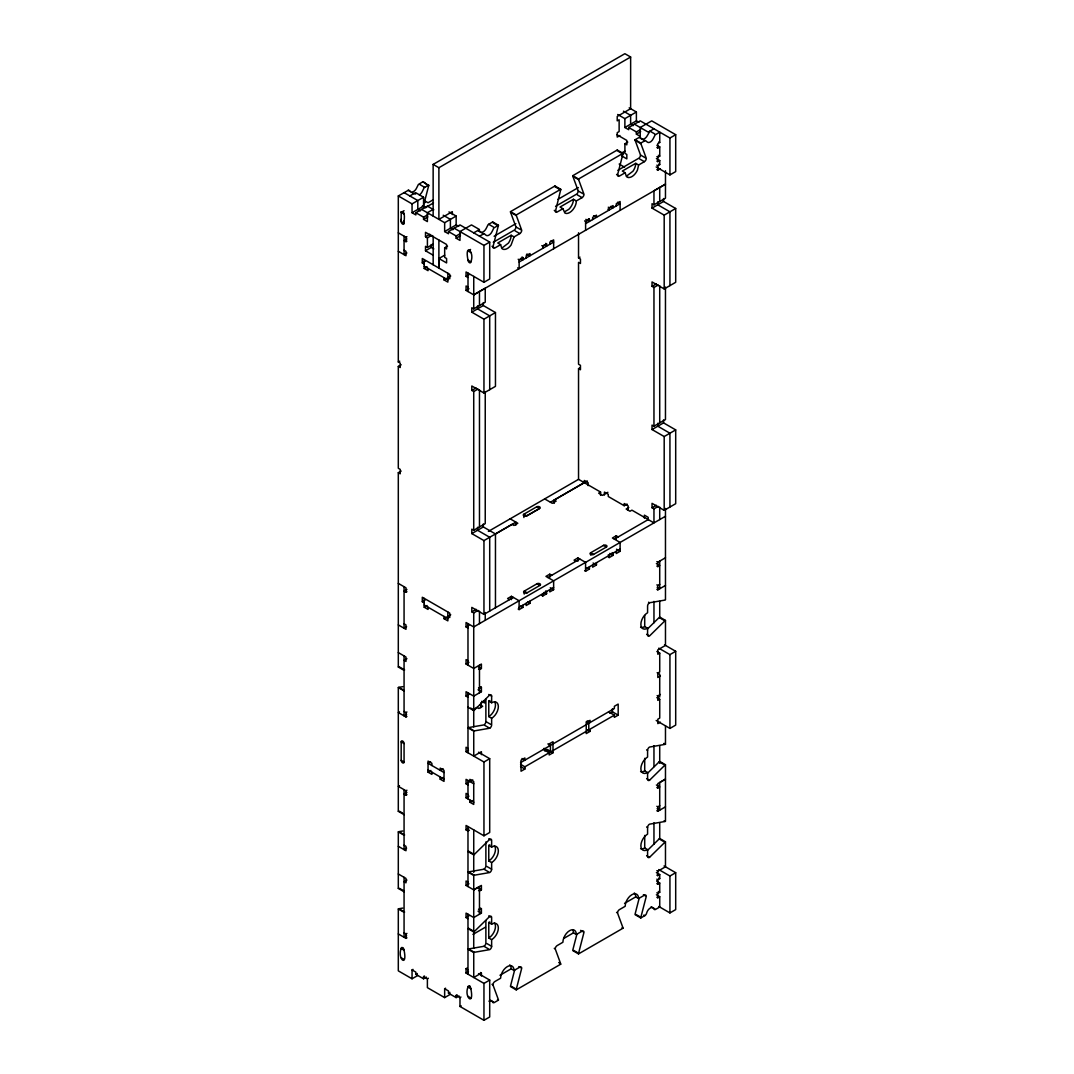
<?xml version="1.0" encoding="UTF-8"?>
<svg xmlns="http://www.w3.org/2000/svg" width="1074" height="1074" viewBox="0 0 1074 1074"><rect width="100%" height="100%" fill="white"/><g stroke="black" fill="none" stroke-linecap="round" stroke-linejoin="round"><path stroke-width="1.5" d="M410.456 191.588L408.67 190.071L398.306 195.951L398.306 362.005L400.226 363.106L400.226 367.536L398.306 366.422L398.306 468.277L400.226 469.378L400.226 473.809L398.306 472.708L398.306 667.021L404.066 670.337M433.144 216.062L433.144 164.403L624.88 53.7L630.639 57.016L630.626 108.689L617.214 116.435L617.214 120.852L619.134 119.751L619.134 131.565L617.214 132.666L617.214 137.096L619.899 135.539M428.674 185.695L422.995 181.694L428.674 185.695L423.263 206.638M492.604 222.613L492.684 221.929L498.443 225.258L492.966 246.872A2.712 1.571 -60 0 0 494.872 247.973L500.632 244.657L501.759 248.309A9.451 5.464 -60 0 0 503.612 249.383A9.532 5.504 -60 0 0 511.063 245.073L514.057 236.911L519.803 233.582A2.712 1.571 -60 0 0 521.722 230.266L516.326 215.565A2.712 1.557 -60 0 1 516.245 214.975L510.486 211.659L554.976 185.977L560.722 189.292A2.712 1.557 -60 0 1 560.641 189.977L555.379 211.645A2.712 1.571 -60 0 0 557.164 212.021L562.91 208.692L564.884 213.041A9.491 5.477 -60 0 0 574.375 207.564A9.491 5.477 -60 0 0 576.201 202.53L576.335 200.945L582.081 197.629A2.712 1.571 -60 0 0 584.001 194.3L578.604 179.613A2.712 1.557 -60 0 1 578.524 179.022L572.764 175.693L617.255 150.011L623.001 153.34A2.712 1.557 -60 0 1 622.92 154.012L617.523 174.955A2.712 1.571 -60 0 0 619.443 176.055L625.189 172.739L626.33 176.391A9.532 5.504 -60 0 0 628.156 177.465M640.802 143.057A2.712 1.557 -60 0 0 640.883 143.648L646.293 158.348A2.712 1.571 -60 0 1 644.373 161.664L638.614 164.993L637.486 169.947A9.451 5.464 -60 0 1 634.479 174.538A9.532 5.504 -60 0 1 631.901 176.606A9.451 5.464 -60 0 1 628.209 177.438M514.607 970.171L510.553 985.878A2.712 1.571 -60 0 0 510.472 986.55L516.232 989.879L560.709 964.197A2.712 1.571 -60 0 0 560.628 963.606L555.231 948.906L554.265 948.355M516.232 989.879A2.712 1.571 -60 0 1 516.312 989.194L521.709 968.265A2.712 1.571 -60 0 0 519.789 967.15L514.043 970.48L511.157 968.815A9.491 5.477 -60 0 0 509.747 964.868M576.886 934.219L572.831 949.913A2.712 1.571 -60 0 0 572.751 950.597L578.51 953.913L622.987 928.231A2.712 1.571 -60 0 0 622.907 927.641L617.51 912.954L616.557 912.39M578.51 953.913A2.712 1.571 -60 0 1 578.591 953.242L583.988 932.299A2.712 1.571 -60 0 0 582.068 931.198L576.322 934.514L573.449 932.85A9.491 5.477 -60 0 0 572.63 929.641M639.164 898.253L635.123 913.961A2.712 1.571 -60 0 0 635.043 914.632L640.789 917.961L644.843 915.625A2.712 1.571 -60 0 0 646.642 913.101A5.424 3.128 -60 0 1 650.253 908.067A5.424 3.128 -60 0 1 653.878 908.926A2.712 1.571 -60 0 0 655.677 909.356L659.731 907.02L659.731 896.696L656.375 894.763M640.789 917.961A2.712 1.571 -60 0 1 640.869 917.277L646.279 896.347A2.712 1.571 -60 0 0 644.36 895.233L638.6 898.562L635.727 896.897A9.491 5.477 -60 0 0 634.318 892.95M467.982 707.242L473.741 710.572A2.712 1.571 -60 0 0 474.292 710.156L489.717 695.012A2.712 1.571 -60 0 1 491.637 696.127L491.637 702.758A9.491 5.477 -60 0 1 498.349 706.638A9.491 5.477 -60 0 1 491.637 718.264L491.637 724.91A2.712 1.571 -60 0 1 489.717 728.226L474.292 730.897A2.712 1.571 -60 0 0 473.741 731.126L467.982 727.796A2.712 1.571 -60 0 1 468.533 727.581L483.971 724.91A2.712 1.571 -60 0 0 485.878 721.58L485.878 699.201M647.609 628.867L659.181 617.51A2.712 1.571 -60 0 1 659.731 617.107L665.477 620.423L665.477 645.407L657.812 649.837L657.812 654.254L659.731 653.153L659.731 671.975L657.812 673.076L657.812 677.506L660.362 676.029M665.477 620.423A2.712 1.571 -60 0 0 664.927 620.826L649.502 635.983A2.712 1.571 -60 0 1 647.582 634.868L647.582 628.223A9.491 5.477 -60 0 1 640.869 624.356A9.491 5.477 -60 0 1 647.582 612.73L647.582 606.085A2.712 1.571 -60 0 1 649.502 602.769L664.927 600.097A2.712 1.571 -60 0 0 665.477 599.869L665.464 508.458M647.609 773.186L659.181 761.828A2.712 1.571 -60 0 1 659.731 761.412L665.477 764.742L665.477 821.274A2.712 1.571 -60 0 1 664.927 821.489L649.502 824.174A2.712 1.571 -60 0 0 647.582 827.49L647.582 834.136A9.491 5.477 -60 0 0 640.869 845.748A9.491 5.477 -60 0 0 647.582 849.628L647.582 856.273A2.712 1.571 -60 0 0 649.502 857.374L664.927 842.231A2.712 1.571 -60 0 1 665.477 841.828L659.731 838.499A2.712 1.571 -60 0 0 659.181 838.915L647.609 850.272M646.629 778.637L649.502 780.288L664.927 765.144A2.712 1.571 -60 0 1 665.477 764.742M428.754 185.023L424.136 187.775L422.351 191.347A5.424 3.128 -60 0 1 419.276 194.904M492.684 221.929L488.079 224.694L486.294 228.265A5.424 3.128 -60 0 1 481.004 232.293M433.144 164.403L438.89 167.719L630.639 57.016M422.995 181.694L418.39 184.46L416.605 188.031A5.424 3.128 -60 0 1 412.389 192.045M409.812 195.951L415.571 192.622L423.559 197.24L423.559 206.101L412.054 212.733L412.054 203.885L398.306 195.951M412.054 203.885L423.559 197.24M404.066 210.705L401.193 212.37L404.066 214.035M433.171 199.804L428.056 202.758L425.183 201.093L425.317 202.53M412.054 212.733L415.88 214.948L415.88 212.733L427.385 206.101L433.775 209.792M433.493 202.946L425.183 207.738L422.31 206.074M433.144 209.417L427.385 212.733L427.385 221.593L423.559 219.378L423.559 217.163L415.88 212.733M423.559 217.163L427.868 214.679M423.559 219.378L427.868 216.894M406.939 241.153L405.985 241.704L405.985 237.273L406.939 236.723M406.939 238.938L404.066 240.603L405.985 241.704M444.649 222.707L456.155 216.062L456.155 224.922L444.649 231.554L444.649 222.707L421.639 209.417M624.88 118.65L636.385 112.005L636.385 120.865L624.88 127.497L624.88 118.65L617.684 114.488M438.917 268.111L438.917 258.512L446.596 262.942L446.596 258.512L444.676 257.411L444.676 247.812L446.596 248.913L446.596 244.483L425.505 232.306L425.505 236.736L429.815 234.253M425.505 236.736L427.412 237.851L431.735 235.354M406.898 252.981L404.066 254.619L404.066 236.173M444.649 231.554L448.476 233.77L448.476 231.554L459.981 224.922L489.704 242.08L489.704 278.972L483.958 282.301L466.062 271.964L466.062 276.394L467.969 277.495M624.88 127.497L628.72 129.712L628.72 127.497L640.225 120.865L669.934 138.022L675.694 134.693L675.694 171.598L669.934 174.914L656.174 166.967M433.171 255.196L425.505 250.766L425.505 246.335L427.412 247.436L433.171 244.12M425.505 250.766L431.251 247.436L433.815 248.913M448.476 231.554L456.155 235.985L460.464 233.501M628.72 127.497L636.385 131.927L640.695 129.444M456.155 235.985L456.155 238.2L460.464 235.703M636.385 131.927L636.385 134.143L640.695 131.646M444.676 247.812L447.549 246.147M621.712 155.931L626.827 158.885L626.827 154.455L624.907 153.354L624.907 143.755L627.78 142.09M473.728 232.843L479.474 229.527L471.486 224.922L459.981 231.554L459.981 240.415L456.155 238.2M645.326 157.797L640.534 155.032L635.137 140.332A2.712 1.557 -60 0 1 635.056 139.741L639.661 137.177L641.447 138.694A5.424 3.128 -60 0 0 647.595 135.136L649.945 131.149L654.737 133.914M653.985 128.813L648.213 132.115L634.466 124.181M444.018 277.696L444.018 279.911L447.858 282.113L447.858 277.696L449.778 278.797L449.778 274.367L422.297 258.498L422.297 262.929L425.17 261.277M438.917 258.512L444.676 255.196M622.034 152.79L624.907 151.139M479.501 236.186L484.119 233.622L485.904 235.139A5.424 3.128 -60 0 0 492.053 231.595L493.825 228.01L498.443 225.258M516.245 214.975L560.722 189.292M578.524 179.022L623.001 153.34M656.858 147.447L657.825 147.997L657.825 143.567L659.745 142.466L659.745 132.129L655.127 134.894L653.354 138.465A5.424 3.128 -60 0 1 647.192 142.01L645.42 140.493L640.802 143.057L635.056 139.741M428.043 268.46L428.043 270.675L424.203 268.46L427.09 266.808M470.56 249.463L468.009 250.94L470.882 252.605M494.094 236.226L515.882 223.647M558.01 199.321L578.336 187.574M454.235 228.238L483.958 245.396L489.704 242.08M493.275 242.254L514.057 230.266A2.712 1.571 -60 0 0 515.963 226.95L510.566 212.249A2.712 1.557 -60 0 1 510.486 211.659M555.567 206.302L576.335 194.3A2.712 1.571 -60 0 0 578.255 190.984L572.845 176.284A2.712 1.557 -60 0 1 572.764 175.693M617.845 170.336L638.614 158.348A2.712 1.571 -60 0 0 640.534 155.018M657.825 147.997L659.745 146.883L659.745 156.119L657.825 157.22L656.858 156.67M514.057 236.911L511.17 235.246L497.759 242.993L500.632 244.657M576.335 200.945L573.462 199.281L560.037 207.04L562.91 208.692M638.614 164.993L635.741 163.329L622.316 171.075L625.189 172.739M444.018 279.911L446.891 278.247M447.858 277.696L450.731 276.031M656.858 161.1L657.825 161.65L659.745 160.536L659.745 164.604L657.825 165.705L656.858 165.154M466.062 276.394L468.935 274.729M656.858 169.585L657.825 170.135L660.376 168.658M467.969 287.094L466.062 285.979L466.062 290.41L468.935 288.758M518.178 259.25L519.131 259.801L522.971 257.585L522.971 259.801L520.568 258.418M541.82 245.597L542.786 246.147L546.612 243.932L546.612 246.147L544.223 244.765M584.645 220.868L585.598 221.432L589.438 219.217L589.438 221.432L585.84 219.351M608.287 207.215L609.253 207.779L613.079 205.564L613.079 207.779L610.69 206.396M519.131 262.016L553.647 242.093L551.083 240.616M585.598 223.647L620.114 203.711L617.563 202.234M466.062 290.41L473.755 294.853L485.233 288.194L485.233 302.224L473.728 308.869L471.808 307.755L471.808 312.185L483.958 319.193L495.463 312.547L495.463 386.358L483.958 392.99L471.808 385.982L471.808 390.412L473.728 391.527L478.037 389.03M473.755 294.853L665.491 184.164L653.959 190.783L653.959 204.812L652.039 203.698L652.039 208.128L664.188 215.136L675.694 208.49L675.694 282.301L664.188 288.933L652.039 281.925L652.039 286.355L653.959 287.47L658.268 284.972M653.959 204.812L665.464 198.166L665.491 170.739M471.808 312.185L483.313 305.54L495.463 312.547M652.039 208.128L663.544 201.482L675.694 208.49M398.306 362.005L399.743 361.173M578.537 232.79L578.537 257.948L579.987 257.116M398.306 366.422L401.179 364.771M471.808 390.412L476.118 387.929M652.039 286.355L656.362 283.872M398.306 472.708L401.179 471.043M600.581 495.382L600.581 492.067L578.537 479.34L578.537 368.651L579.987 367.818M515.909 525.105L515.909 522.152L483.958 540.598L471.808 533.59L471.808 529.16L473.728 530.261L485.233 523.629L485.233 391.567M658.268 506.378L653.959 508.861L652.039 507.76L652.039 503.33L664.188 510.338L675.694 503.693L675.694 429.895L664.188 436.541L652.039 429.533L652.039 425.103L653.959 426.203L665.464 419.572L665.464 287.053M471.808 533.59L483.313 526.945L495.463 533.953L495.463 607.75M652.039 429.533L663.544 422.887L675.694 429.895M488.375 531.402L578.698 479.259M536.678 506.834L523.884 514.204A2.027 1.168 0 0 0 523.884 515.869A2.027 1.168 0 0 0 526.757 515.869L539.551 508.499A2.027 1.168 0 0 0 539.537 506.821A2.027 1.168 0 0 0 536.664 506.821L539.551 508.499L526.757 515.869L523.897 514.218L523.897 517.534M494.913 534.248L512.056 524.354L513.976 525.468L517.816 523.253L510.137 518.823M554.238 503.317L554.238 500.001L584.283 482.656L584.296 480.454L588.136 482.669L588.136 485.623M550.425 502.229L587.29 480.937M406.939 589.492L404.066 591.156L405.985 592.257L406.939 591.707M600.581 492.067L598.661 493.167L602.501 495.382L607.871 492.295M450.731 614.771L447.858 616.436L449.778 617.537L449.778 613.12L422.297 597.251L422.297 601.682L425.17 600.017M424.176 598.339L424.203 607.213L427.09 605.548M406.616 626.76L404.066 628.236L404.066 586.726M604.434 495.033L604.434 492.08L608.26 494.295L608.26 496.497L624.236 505.733L627.122 504.068M628.827 507.492L626.142 509.036L629.982 511.251L631.901 510.15L653.959 522.89L653.959 508.861M444.018 616.436L444.018 618.651L446.891 616.986M513.372 597.426L483.958 614.395L471.808 607.387L471.808 611.818L476.118 609.32M652.039 507.76L656.362 505.263M471.808 611.818L473.728 612.918L478.037 610.435M522.957 605.186L522.957 607.401L519.118 609.602L519.091 600.742L511.425 596.312L507.586 598.527L509.506 599.628M551.687 575.275L549.767 574.174L545.928 576.389L553.634 580.833L553.634 589.68L549.794 591.895L549.794 589.68M585.585 562.373L577.893 557.93L574.053 560.145L575.973 561.259M618.154 536.906L616.234 535.792L612.408 538.007L620.101 542.451L620.101 551.311L616.261 553.526L616.261 551.311M406.939 658.684L404.066 660.335L405.985 661.45L405.985 657.019L398.306 652.589M537.013 583.773L524.206 591.143A2.027 1.168 0 0 0 524.206 592.808A2.027 1.168 0 0 0 527.079 592.808L539.886 585.437A2.027 1.168 0 0 0 539.86 583.759A2.027 1.168 0 0 0 536.987 583.759L539.886 585.437M547.874 577.503L579.839 559.057M603.481 545.404L590.673 552.761A2.027 1.168 0 0 0 590.673 554.426A2.027 1.168 0 0 0 593.546 554.426L606.354 547.069A2.027 1.168 0 0 0 606.327 545.391A2.027 1.168 0 0 0 603.454 545.391L606.354 547.069M614.355 539.135L648.387 519.48M665.477 516.258L473.728 626.947L466.062 622.517L466.062 626.947L468.935 625.283M519.091 607.374L553.607 587.451M585.558 569.005L620.074 549.082M529.979 601.118L529.979 603.333L526.153 605.548L526.153 603.333M541.806 595.399L542.773 595.963L546.599 593.747L546.599 591.532L545.646 590.968M584.632 570.683L585.585 571.234L589.425 569.019L589.425 566.803M596.459 562.749L596.459 564.964L592.62 567.179L592.62 564.964M608.273 557.03L609.24 557.581L613.066 555.365L613.066 553.15L612.113 552.6M467.969 660.711L466.062 659.597L466.062 664.027L468.935 662.363M656.845 561.635L657.812 562.199L665.477 557.768M399.461 711.887L398.306 712.559L405.985 716.976L406.939 716.425M466.062 664.027L473.741 668.471L481.407 664.041L481.407 668.471L479.487 669.572L478.534 669.021M656.845 566.065L657.812 566.616L659.731 565.515L656.375 563.582M404.066 711.444L405.985 712.559L406.939 711.995M406.616 714.398L404.066 715.875L404.066 655.905M480.454 686.729L481.407 687.279L481.407 691.71L473.728 696.127L466.062 691.71L466.062 696.127L468.935 694.475M481.407 687.279L479.487 688.394L478.534 687.843M656.845 584.887L657.812 585.437L659.731 584.337M656.845 589.317L657.812 589.868L665.477 585.437M472.654 709.874L476.937 707.39L478.856 708.504L482.696 706.289L480.132 704.812M430.607 761.828L428.043 763.305L444.018 772.528M399.461 785.685L398.306 786.356L405.985 790.786L406.939 790.222M431.882 765.507L431.882 763.292L428.043 761.09L428.043 772.152L430.916 770.488M467.969 748.35L466.062 747.236L466.062 751.666L468.452 750.283M443.065 768.648L440.192 770.313L440.192 768.098L444.018 770.313L444.018 781.375L440.192 779.16L440.192 776.945M406.939 792.437L404.066 794.102L405.985 795.203L406.939 794.653M440.192 779.16L443.065 777.509M466.062 751.666L483.958 762.003L489.704 758.674L489.704 832.484L483.958 835.8L466.062 825.463L466.062 829.893L467.969 831.008L469.419 830.175M658.751 648.159L669.934 654.616L675.694 651.3L675.694 725.098L669.934 728.427L656.174 720.479M473.741 783.778L466.062 779.348L466.062 783.765L468.935 782.114M472.761 779.899L469.888 781.55L469.888 779.348L473.728 781.55L473.728 804.439L469.888 802.224L469.888 800.009M520.541 762.661L549.163 746.135L549.163 743.92L552.989 741.718L552.989 752.78L549.163 754.995L549.163 752.78L543.404 749.464M544.048 748.35L550.438 752.042L550.438 745.396L614.355 708.504L614.355 706.289L618.181 704.074L618.181 715.15L614.355 717.365L614.355 715.15L608.596 711.82M544.679 750.941L547.243 749.464L552.989 752.78M609.871 713.297L612.435 711.82L618.181 715.15M467.969 794.465L466.062 793.364L466.062 797.794L468.935 796.129M520.554 764.312L524.877 766.809L549.163 752.78M550.438 752.042L588.78 729.904L588.78 723.258L586.229 721.782M614.355 715.15L590.056 729.165L590.056 731.381L586.229 733.596L586.229 722.52L590.056 720.305L590.056 722.52L587.183 720.869M524.877 766.809L524.877 769.024L521.038 771.226L521.038 760.164L524.877 757.949L524.877 760.164L521.991 758.499M469.888 802.224L472.761 800.56M660.362 694.475L657.812 695.952L657.812 700.382L659.731 699.281L659.731 718.103L657.812 719.204L657.812 723.634L660.362 722.158M406.616 848.165L404.066 849.641L404.066 789.672M466.062 829.893L468.452 828.51M406.939 880.076L404.066 881.741L405.985 882.841L405.985 878.425L398.306 873.994M467.969 882.103L466.062 881.002L466.062 885.432L468.935 883.768M466.062 885.432L473.741 889.863L479.474 886.533L479.474 914.216M473.741 889.863L481.407 885.432L481.407 889.863L479.487 890.977L478.534 890.413M656.845 787.47L657.812 788.021L659.731 786.92L656.375 784.973M404.066 932.85L405.985 933.95L406.939 933.4M406.616 935.803L404.066 937.28L404.066 877.31M398.306 933.95L405.985 938.381L406.939 937.83M402.629 947.698L401.179 948.53C397.018 958.72 407.744 968.238 404.066 950.195A2.027 1.168 60 0 0 402.629 947.698A2.027 1.168 60 0 0 401.179 948.53L404.066 950.195M480.454 908.134L481.407 908.685L481.407 913.115L473.728 917.532L466.062 913.101L466.062 917.532L468.935 915.867M481.407 908.685L479.487 909.785L478.534 909.235M656.845 806.292L657.812 806.842L659.731 805.742M656.845 810.722L657.812 811.273L665.477 806.842M472.963 934.393L485.475 927.171M417.799 975.461L412.054 978.79L412.054 969.929L413.007 969.379M412.054 969.929L415.88 972.145L415.88 974.36L417.33 973.527M426.432 977.125L423.559 978.79L423.559 976.575L424.512 976.024M423.559 976.575L427.385 978.79L428.351 978.239M459.028 995.947L456.155 997.612L456.155 995.397L459.981 997.612L459.981 1006.459L483.958 1020.3L489.704 1016.984L489.704 980.079L483.958 983.395L466.062 973.071L466.062 968.641L467.015 968.09M466.062 973.071L468.452 971.688M450.395 994.282L444.649 997.612L444.649 988.751L445.603 988.201M481.407 976.024L481.407 973.071L473.741 977.501L473.741 952.517L467.982 949.201A2.712 1.571 -60 0 1 468.533 948.973L483.971 946.301L488.764 949.067M656.845 870.678L657.812 871.229L665.477 866.799L665.477 841.828M444.649 988.751L448.476 990.966L448.476 993.181L449.925 992.349M656.845 875.109L657.812 875.659L659.731 874.558L659.731 878.613L657.812 879.713L656.845 879.163M469.902 985.986L467.969 987.087C463.793 997.276 474.533 1006.794 470.855 988.751A2.027 1.168 60 0 0 469.419 986.254A2.027 1.168 60 0 0 467.969 987.087L470.868 988.765M456.155 995.397L457.108 994.833M658.751 869.564L669.934 876.022L675.694 872.706L675.694 909.597L669.934 912.927L658.765 906.469M459.981 997.612L460.947 997.048M499.974 975.273L511.157 968.815M563.863 938.394L573.449 932.85M624.544 903.355L635.727 896.897M656.845 883.593L657.812 884.144L659.731 883.043L659.731 892.266L657.812 893.367L656.845 892.816M459.981 1006.459L461.135 1005.801M656.845 897.246L657.812 897.797L659.731 896.696M491.986 984.308L492.953 984.871L498.349 999.558A2.712 1.571 -60 0 1 498.43 1000.149L494.389 1002.485A2.712 1.571 -60 0 1 492.577 1002.055A5.424 3.128 -60 0 0 488.965 1001.183M413.852 193.615L415.665 194.045M477.796 230.534L479.34 230.534L480.145 231.823M626.961 175.774L632.975 171.196A9.491 5.477 -60 0 0 635.741 163.329M564.669 211.726L568.817 209.336A9.491 5.477 -60 0 0 573.462 199.294M502.39 247.691L508.405 243.113A9.491 5.477 -60 0 0 511.17 235.246M404.066 814.656L398.306 811.34L398.306 687.575A2.712 1.571 -60 0 1 398.857 687.347L402.71 686.675M665.477 725.863L665.477 744.188A2.712 1.571 -60 0 1 664.927 744.403L649.502 747.074A2.712 1.571 -60 0 0 647.582 750.404L647.582 757.049A9.491 5.477 -60 0 0 640.869 768.662A9.491 5.477 -60 0 0 647.582 772.542L647.582 779.187A2.712 1.571 -60 0 0 649.502 780.288M402.71 830.994L398.857 831.665A2.712 1.571 -60 0 0 398.306 831.894L398.306 888.426L404.066 891.742M488.764 871.981L483.971 869.215L468.533 871.887A2.712 1.571 -60 0 0 467.982 872.115L473.741 875.431A2.712 1.571 -60 0 1 474.292 875.216L489.717 872.544A2.712 1.571 -60 0 0 491.637 869.215L491.637 862.583A9.491 5.477 -60 0 0 498.349 850.957A9.491 5.477 -60 0 0 491.637 847.077L488.764 845.413L488.764 860.918L491.637 862.583M402.71 908.08L398.857 908.752A2.712 1.571 -60 0 0 398.306 908.98L398.306 970.856L412.054 978.79M473.741 952.517A2.712 1.571 -60 0 1 474.292 952.302L489.717 949.631A2.712 1.571 -60 0 0 491.637 946.301L491.637 939.669A9.491 5.477 -60 0 0 498.349 928.043A9.491 5.477 -60 0 0 491.637 924.164L488.764 922.499L488.764 938.005L491.637 939.669M629.189 107.856L636.385 112.005M675.694 134.693L651.73 120.865L640.225 127.497L640.225 136.358L636.385 134.143M623.444 111.172L630.626 115.321L630.626 124.181L633.19 125.658M636.385 120.865L638.936 122.329M658.778 141.902L659.745 142.466M656.858 145.232L659.745 146.883M640.05 137.955L644.856 140.721M635.137 140.332L640.883 143.648M658.308 155.287L659.745 156.119M616.986 134.747L626.827 140.425L626.827 144.856L624.907 143.755M656.389 158.603L659.745 160.536M658.778 164.054L659.745 164.604M639.58 158.898L644.373 161.664M618.127 151.246L621.484 153.193M621.967 153.461L622.92 154.012M619.161 164.054L624.585 167.182M616.57 174.404L618.49 175.505M572.845 176.284L578.604 179.613M578.255 190.984L583.048 193.75M607.817 209.162L609.253 209.994L609.253 207.779M577.288 194.864L582.081 197.629M560.641 189.977L554.896 186.661A2.712 1.557 -60 0 0 554.976 185.977M593.586 215.713L596.473 217.364L596.473 215.149L592.633 217.364L592.633 219.579M588.471 218.653L589.438 219.217M554.278 210.356L556.198 211.457M510.566 212.249L516.326 215.565M578.537 257.948L580.457 259.049L580.457 263.479L578.537 262.365L578.537 364.22L580.457 365.321L580.457 369.751L578.537 368.651M545.659 243.382L546.612 243.932M515.963 226.95L520.756 229.715M515.01 230.816L519.803 233.582M493.57 223.164L496.926 225.11M497.396 225.379L498.363 225.929M419.907 184.58L424.7 187.359M488.643 224.265L493.436 227.03M448.959 211.914L456.155 216.062M408.107 190.299L412.899 193.065M478.762 231.085L483.555 233.85M522.004 257.035L522.971 257.585M404.066 192.622L417.799 200.556L417.799 209.417L420.364 210.893M443.213 215.23L450.395 219.378L450.395 228.238L452.959 229.715M423.559 206.101L426.109 207.577M456.155 224.922L458.705 226.386M491.999 246.322L493.919 247.423M517.695 267.829L519.131 268.661L519.131 259.801M468.009 260.177L470.882 261.828C475.017 251.638 464.277 242.093 468.009 260.177A2.027 1.168 60 0 0 469.419 262.647A2.027 1.168 60 0 0 470.855 261.814M398.306 232.843L405.985 237.273M404.066 250.188L405.985 251.303L405.985 255.733L398.306 251.303M422.297 262.929L424.203 264.043M424.217 266.258L447.871 279.911L447.871 273.266M554.238 500.001L556.157 501.102L552.331 503.317L544.652 498.9M616.503 549.23L620.101 551.311M609.71 553.432L613.066 555.365M608.273 554.815L609.24 555.365L609.24 557.581M657.154 587.277L659.718 588.753L659.718 561.084M593.573 554.439L590.7 552.788L590.7 555.003M593.103 563.018L596.459 564.964M648.548 602.219L649.502 602.769M587.022 567.636L589.425 569.019M660.134 618.06L664.927 620.826M640.587 627.31A9.491 5.477 -60 0 0 644.709 626.572L647.582 628.223M646.629 634.318L648.548 635.419M664.511 644.843L675.694 651.3M550.277 587.747L553.634 589.68M656.845 651.488L659.731 653.153M544.209 592.365L546.599 593.747M527.106 592.821L524.233 591.156L524.233 594.11M657.154 672.7L659.718 674.177L659.718 697.053L657.154 695.576M527.589 601.95L529.979 603.333M520.554 606.018L522.957 607.401M518.165 609.052L519.118 609.602M656.845 697.617L659.731 699.281M398.306 583.397L405.985 587.827L405.985 592.257M422.297 601.682L424.203 602.783M466.062 626.947L467.969 628.048M424.176 604.984L447.831 618.637M664.041 743.356L665.477 744.188M663.974 743.852L664.927 744.403M424.203 607.213L428.043 609.428L428.043 607.213M444.018 618.651L447.858 620.866L447.831 611.992M646.629 749.853L647.582 750.404M659.181 761.828L663.974 764.594M404.066 623.806L405.985 624.92L405.985 629.337L398.306 624.92M478.051 666.524L481.407 668.471M587.183 729.716L590.056 731.381M640.587 771.629A9.491 5.477 -60 0 0 644.709 770.877L647.582 772.542M488.764 694.462L491.637 696.127M478.051 689.776L481.407 691.71M491.637 718.264L488.764 716.6L488.764 701.107L491.637 702.758M481.716 701.295L484.589 702.96L484.589 700.745L480.763 702.96L480.763 707.699M466.062 696.127L467.969 697.241M547.874 743.933L550.438 745.396M657.154 808.682L659.718 810.158L659.718 782.476L665.464 779.16L657.812 783.59L657.812 788.021M399.81 667.169L404.616 669.934M470.694 708.088L474.292 710.156M663.974 820.939L664.927 821.489M485.878 721.58L490.684 724.346M484.924 725.46L489.717 728.226M646.629 826.94L647.582 827.49M398.857 687.347L403.649 690.112M468.533 727.581L473.325 730.347M398.306 687.575L404.066 690.891M659.181 838.915L663.974 841.68M520.554 766.527L524.877 769.024M640.587 848.715A9.491 5.477 -60 0 0 644.709 847.963L647.582 849.628M478.521 752.216L489.704 758.674M646.629 855.723L649.502 857.374M664.041 865.98L675.694 872.706M656.375 872.612L659.731 874.558M658.765 878.062L659.731 878.613M659.731 883.043L656.845 881.378A2.027 1.168 60 0 0 656.738 880.707M401.179 741.892L404.066 743.544L404.066 762.003A2.027 1.168 60 0 1 402.629 762.835A2.027 1.168 60 0 1 401.179 760.338L401.179 741.892A2.027 1.168 60 0 1 402.629 741.06A2.027 1.168 60 0 1 404.066 743.544M658.295 891.433L659.731 892.266M466.062 783.765L467.969 784.879M428.043 769.937L444.018 779.16M643.393 894.682L645.313 895.797M428.043 772.152L431.882 774.367L431.882 772.152M401.179 760.338L404.066 762.003M466.062 797.794L473.741 802.224M651.126 906.738L654.724 908.805M643.876 915.075L644.843 915.625M636.077 914.511L640.869 917.277M488.764 838.781L490.684 839.881M622.034 927.681L622.987 928.231M399.81 811.474L402.455 813.005M473.325 853.924L468.533 851.158A2.712 1.571 -60 0 1 467.982 851.561L473.741 854.877A2.712 1.571 -60 0 0 474.292 854.474L489.717 839.331A2.712 1.571 -60 0 1 491.637 840.432L491.637 847.077M486.844 866.449L491.637 869.215M580.631 930.366L583.034 931.749M399.81 832.216L404.616 834.981M469.499 872.45L474.292 875.216M398.306 831.894L404.066 835.21M404.066 845.211L405.985 846.312L405.985 850.742L398.306 846.312M478.051 887.929L481.407 889.863M573.798 950.463L578.591 953.242M488.764 915.867L490.684 916.968M478.051 911.182L481.407 913.115M558.708 962.505L559.675 963.056M559.755 963.633L560.709 964.197M466.062 917.532L467.969 918.646M399.81 888.56L403.649 890.776M468.533 928.245L473.325 931.01M467.982 928.648L473.741 931.964A2.712 1.571 -60 0 0 474.292 931.561L489.717 916.417A2.712 1.571 -60 0 1 491.637 917.518L491.637 924.164M486.844 943.536L491.637 946.301M518.836 966.6L520.742 967.701M399.81 909.302L404.616 912.068M469.499 949.537L474.292 952.302M398.306 908.98L404.066 912.296M511.519 986.429L516.312 989.194M480.454 972.52L481.407 973.071M478.521 973.621L489.704 980.079M466.062 968.641L467.969 969.741M497.463 999.599L498.43 1000.149M490.549 1000.27L491.503 1000.82M492.469 1001.384L493.422 1001.935M401.179 957.753L404.066 959.418M467.982 996.323L470.868 997.988M415.88 974.36L423.559 978.79M448.476 993.181L456.155 997.612M444.649 997.612L427.385 987.65L427.385 978.79M404.066 220.72L404.066 223.258A2.027 1.168 60 0 1 402.629 224.09A2.027 1.168 60 0 1 401.193 221.593L401.179 219.217M669.934 138.022L669.934 174.914M669.934 285.617L669.934 211.82L657.798 204.812L657.798 201.858M669.934 507.022L669.934 433.225L657.798 426.203L657.798 423.25M669.934 654.616L669.934 728.427M669.934 876.022L669.934 912.927M664.188 215.136L664.188 288.933M664.188 436.541L664.188 510.338M663.544 198.529L663.544 201.482M663.544 419.934L663.544 422.887M659.718 187.467L659.718 201.482M659.718 285.697L659.718 422.887M659.718 507.103L659.718 519.561M659.718 601.373L659.718 617.859M659.718 745.611L659.718 763.346M659.718 822.778L659.718 839.264M657.825 157.22L657.825 161.65M657.825 165.705L657.825 170.135M657.812 562.199L657.812 566.616M657.812 585.437L657.812 589.868M657.812 806.842L657.812 811.273M657.812 871.229L657.812 875.659M657.812 879.713L657.812 884.144M657.812 893.367L657.812 897.797M653.959 287.47L653.959 426.203M653.959 601.4L653.959 622.826M653.959 745.705L653.959 766.675M653.959 822.805L653.959 844.231M648.213 519.561L648.213 517.346L644.373 515.144L644.373 518.084M644.709 615.496L644.709 626.572M644.709 758.338L644.709 770.877M644.709 835.424L644.709 847.963M628.075 510.15L628.075 505.733L624.236 503.518L624.236 505.733M620.114 210.356L620.114 201.496L616.275 203.711L616.275 205.926M616.234 535.792L616.234 539.108M612.435 708.665L612.435 711.82M585.598 221.432L585.598 230.279M585.558 562.36L585.585 571.234M577.893 557.93L577.893 561.259M553.647 248.738L553.647 239.878L549.807 242.093L549.807 244.308M549.767 574.174L549.767 577.49M542.786 246.147L542.786 248.363M542.773 593.747L542.773 595.963M526.166 257.961L526.166 255.746L529.992 253.531L529.992 255.746L527.119 254.082A2.027 1.168 0 0 1 526.488 254.337M511.425 596.312L511.425 599.628M489.704 389.674L489.704 315.877L477.568 308.869L477.568 305.915M489.704 611.079L489.704 537.282L477.568 530.261L477.568 527.307M485.878 841.909L485.878 865.899A2.712 1.571 -60 0 1 483.971 869.215M485.878 920.593L485.878 942.985A2.712 1.571 -60 0 1 483.971 946.301M485.233 612.516L485.233 620.302M483.958 245.396L483.958 282.301M483.958 319.193L483.958 392.99M483.958 540.598L483.958 614.395M483.958 762.003L483.958 835.8M483.958 983.395L483.958 1020.3M483.313 302.586L483.313 305.54M483.313 523.991L483.313 526.945M481.407 754.633L481.407 751.679L473.741 756.096L473.741 731.126M479.474 291.524L479.474 305.54M479.474 389.755L479.474 526.945M479.474 611.16L479.474 623.618M479.474 665.142L479.474 692.811M473.755 276.407L473.728 308.869M473.728 391.527L473.728 530.261M473.728 612.918L473.728 726.883M473.741 829.907L473.728 872.343M473.741 875.431L473.728 948.288M468.009 273.091L468.009 291.537M467.982 623.632L467.982 665.142M467.982 692.824L467.982 752.78M467.982 780.462L467.982 798.908M467.982 826.577L467.982 886.547M467.982 914.216L467.982 974.185M452.315 214.585L452.315 211.632L438.89 219.378L438.89 167.719M438.89 240.039L438.89 268.084M433.171 236.119L433.171 264.781M431.251 244.496L431.251 247.436M427.412 237.851L427.412 247.436M424.217 259.613L424.203 268.46M405.985 712.559L405.985 716.976M405.985 790.786L405.985 795.203M405.985 933.95L405.985 938.381M617.51 912.954A2.712 1.571 -60 0 1 619.429 909.624L625.175 906.308A9.491 5.477 -60 0 1 631.888 894.682A9.491 5.477 -60 0 1 638.6 898.562M492.953 984.871A2.712 1.571 -60 0 1 494.859 981.542L500.618 978.226A9.491 5.477 -60 0 1 507.331 966.6A9.491 5.477 -60 0 1 514.043 970.48M555.231 948.906A2.712 1.571 -60 0 1 557.151 945.59L562.897 942.26A9.491 5.477 -60 0 1 569.609 930.648A9.491 5.477 -60 0 1 576.322 934.514M494.376 845.681A9.491 5.477 -60 0 1 494.658 853.454A9.491 5.477 -60 0 1 488.764 860.918M488.764 845.413A9.491 5.477 -60 0 1 489.865 844.889M494.376 922.767A9.491 5.477 -60 0 1 494.658 930.54A9.491 5.477 -60 0 1 488.764 938.005M488.764 922.499A9.491 5.477 -60 0 1 489.865 921.975M494.899 702.195A9.491 5.477 -60 0 1 488.764 716.6M488.764 701.107A9.491 5.477 -60 0 1 489.865 700.57M398.857 666.605A2.712 1.571 -60 0 1 398.306 667.021M398.857 888.01A2.712 1.571 -60 0 1 398.306 888.426M398.857 810.924A2.712 1.571 -60 0 1 398.306 811.34M617.255 150.011A2.712 1.557 -60 0 1 617.174 150.696M401.206 211.847L401.193 221.593L404.066 223.258C403.837 221.499 406.12 210.182 401.206 211.847"/></g></svg>
